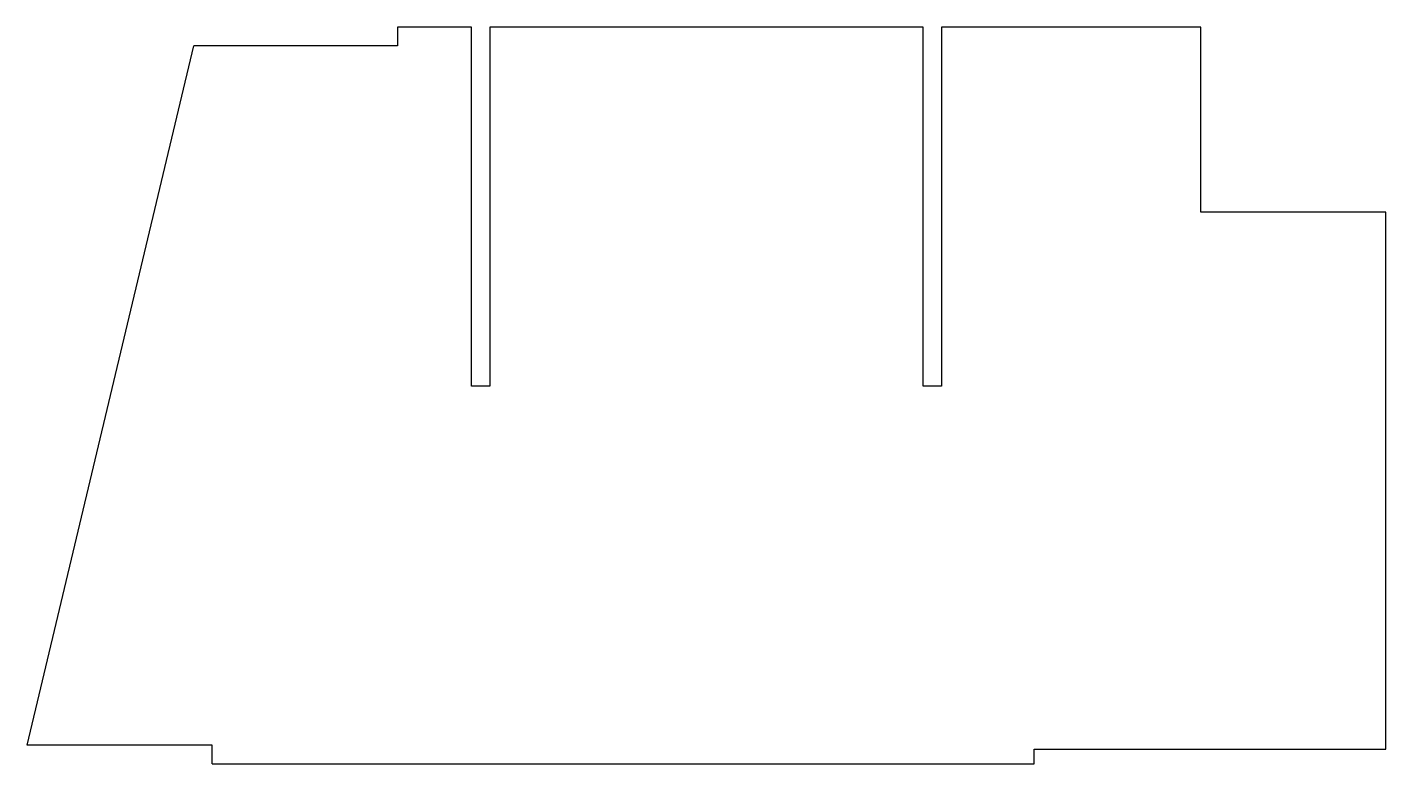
# Model space of a CAD drawing. Header units: millimetres. Extents: x -50 to 317, y 0 to 199.
import ezdxf

# ---------------------------------------------------------------- set-up
doc = ezdxf.new("R2010")
doc.units = ezdxf.units.MM
doc.layers.get('0').update_dxf_attribs({"linetype": 'CONTINUOUS'})

msp = doc.modelspace()

# ---------------------------------------------------------------- linework, layer by layer
for p, q in [((70, 199), (50, 199)), ((50, 199), (50, 194)), ((70, 102), (70, 199)), ((192, 199), (75, 199)), ((75, 199), (75, 102)), ((192, 102), (192, 199)), ((267, 199), (197, 199)), ((197, 199), (197, 102)), ((267, 149), (267, 199)), ((-50, 5), (-5, 194)), ((50, 194), (-5, 194)), ((317, 149), (267, 149)), ((317, 4), (317, 149)), ((75, 102), (70, 102)), ((197, 102), (192, 102)), ((0, 5), (-50, 5)), ((0, 0), (0, 5)), ((222, 0), (222, 4)), ((222, 4), (317, 4)), ((0, 0), (222, 0))]:
    msp.add_line(p, q)

doc.saveas('drawing.dxf')
